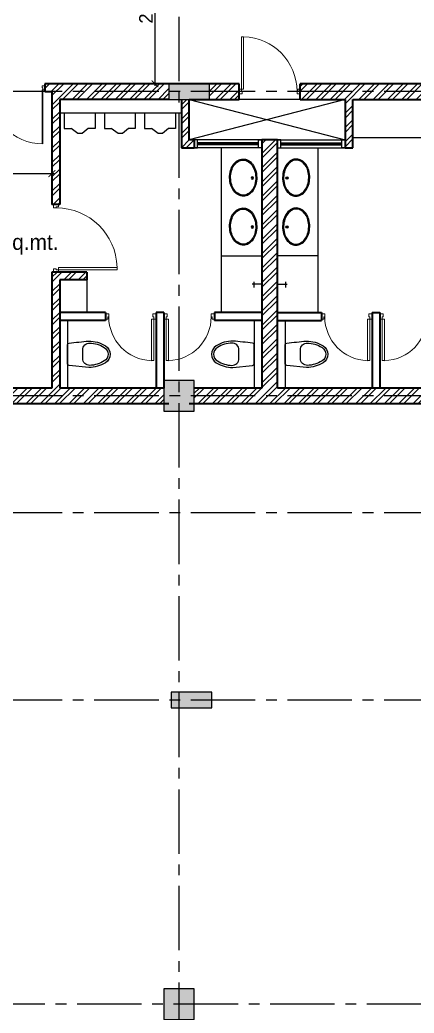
# Model space of a CAD drawing. Header units: millimetres. Extents: x -276609 to 1081398, y -453808 to 472098.
# Drawn here: x 356109 to 361941, y 154560 to 169254 of the extents above; entities that cross this region are included whole.
import ezdxf

# ---------------------------------------------------------------- set-up
doc = ezdxf.new("R2010")
doc.units = ezdxf.units.MM
doc.header["$MEASUREMENT"] = 0
doc.linetypes.add('CENTER2', pattern=[28.575, 19.05, -3.175, 3.175, -3.175])
doc.layers.add('A-Anno-Grid Lines', color=7, linetype='Continuous', true_color=0xbbc3bd)
for name, color, linetype, lineweight in [('A-Detail Lines', 241, 'Continuous', 25), ('A-Door', 4, 'Continuous', 9), ('A-Wall Sec', 1, 'Continuous', 20), ('frntr', 42, 'Continuous', 13), ('S-Concrete', 40, 'Continuous', 25)]:
    doc.layers.add(name, color=color, linetype=linetype, lineweight=lineweight)
for name, color, linetype in [('A-Elevation', 4, 'Continuous'), ('A-Sanitory', 181, 'Continuous'), ('A-Wall Patt', 8, 'Continuous'), ('A-Window', 4, 'Continuous'), ('AREA', 7, 'Continuous'), ('S-Conc Patt', 9, 'Continuous')]:
    doc.layers.add(name, color=color, linetype=linetype)
doc.styles.get("Standard").update_dxf_attribs({"font": ''})
doc.styles.get('Standard').set_extended_font_data('Gill Sans MT')
doc.dimstyles.new('IIITD_WD_M @ 100', dxfattribs={"dimscale": 100, "dimtxt": 1, "dimasz": 1, "dimexe": 0.5, "dimexo": 0.25, "dimgap": 0.3, "dimtad": 1, "dimdec": 0, "dimrnd": 1, "dimzin": 0, "dimdsep": 46, "dimtxsty": 'Standard', "dimblk": 'ARCHTICK', "dimcen": 0.2, "dimdle": 0.3, "dimclrd": 256, "dimclre": 256, "dimclrt": 256, "dimadec": 0, "dimazin": 0, "dimtfac": 1, "dimtdec": 0, "dimtofl": 0, "dimtmove": 0, "dimatfit": 0, "dimfxl": 0.5, "dimfxlon": 1, "dimtolj": 1, "dimtzin": 0, "dimlwd": -1, "dimlwe": -1, "dimarcsym": 0})
pattern_1 = [(45, (-144842.34, 2158.18), (-106.066017, 106.066017), []), (45, (-144771.63, 2158.18), (-106.066017, 106.066017), [])]

# ---------------------------------------------------------------- blocks, each defined once
blk = doc.blocks.new('urinal1')
for p, q in [((0, 228.6), (228.6, 228.6)), ((0, 228.6), (0, -228.6)), ((228.6, 228.6), (228.6, 127)), ((304.8, 25.4), (228.6, 127)), ((304.8, -38.1), (304.8, 25.4)), ((228.6, -127), (304.8, -38.1)), ((228.6, -228.6), (228.6, -127)), ((0, -228.6), (228.6, -228.6))]:
    blk.add_line(p, q)
blk = doc.blocks.new('wc-wh')
at = {"color": 0, "linetype": 'ByBlock'}
for points in [[(315, 195), (22, 165, 0.384412), (0, 140), (0, -140, 0.383904), (22, -165, 0.001434), (314, -195, 0.140641), (560, -125, 0.259738), (630, 0, 0.259738), (560, 125, 0.139471)], [(225, 65), (225, -65, 0.422961), (328, -165, 0.13189), (544, -100, 0.259738), (600, 0, 0.259738), (544, 100, 0.13189), (328, 165, 0.422961)]]:
    blk.add_lwpolyline(points, format="xyb", close=True, dxfattribs=at)
blk.add_arc((316, -170), 25, 264.2811, 270.16, dxfattribs=at)
blk = doc.blocks.new('basin2')
for points in [[(278, -206, 0.12976), (261, -133, 0.106426), (201, -63, 0.084431), (116, -18, 0.073534), (7, 0, 0.073534), (-102, -14, 0.084431), (-188, -55, 0.106426), (-251, -122, 0.12976), (-272, -195, 0.12976), (-254, -269, 0.106426), (-194, -339, 0.084431), (-109, -383, 0.073534), (-1, -402, 0.073534), (108, -388, 0.084431), (195, -347, 0.106426), (258, -279, 0.12976)], [(263, -201, 0.119977), (247, -140, 0.106426), (192, -75, 0.084431), (111, -33, 0.073534), (7, -15, 0.073534), (-97, -28, 0.084431), (-180, -67, 0.106426), (-238, -130, 0.12976), (-257, -196, 0.009633), (-257, -201, 0.119977), (-240, -262, 0.106426), (-185, -327, 0.084431), (-104, -369, 0.073534), (0, -387, 0.073534), (104, -373, 0.084431), (187, -334, 0.106426), (245, -272, 0.12976), (263, -206, 0.009633)]]:
    blk.add_lwpolyline(points, format="xyb", close=True)
for radius in [17.8, 12.2]:
    blk.add_circle((-4, -64), radius)
blk = doc.blocks.new('Big Door Garbage')
at = {"layer": 'A-Door', "color": 5, "lineweight": 18}
for p, q in [((-12550, 128778), (-12500, 128778)), ((-12550, 128703), (-12550, 128778)), ((-12500, 128778), (-12500, 128738)), ((-11100, 128778), (-11100, 128738)), ((-11050, 128778), (-11100, 128778)), ((-11050, 128703), (-11050, 128778)), ((-12550, 128703), (-12515, 128703)), ((-12515, 128738), (-12500, 128738)), ((-12515, 128703), (-12515, 128738)), ((-12515, 128703), (-12515, 128273)), ((-12499, 128703), (-12515, 128703)), ((-12499, 128703), (-12499, 128273)), ((-11101, 128703), (-11101, 127703)), ((-11101, 128703), (-11085, 128703)), ((-11085, 128738), (-11100, 128738)), ((-11085, 128703), (-11085, 128738)), ((-11050, 128703), (-11085, 128703)), ((-11085, 128703), (-11085, 127703))]:
    blk.add_line(p, q, dxfattribs=at)
at = {"layer": 'A-Door', "lineweight": 18}
for centre, radius, start, end in [((-12515, 128703), 430, 270, 0), ((-11085, 128703), 1000, 180, 270)]:
    blk.add_arc(centre, radius, start, end, dxfattribs=at)
blk = doc.blocks.new('ABL_Door_S - 1000 x 2100-11-3 Second Floor Lvl')
at = {"layer": 'A-Door', "color": 5}
for p, q in [((-500, 38), (-450, 38)), ((-500, -38), (-500, 38)), ((-450, 38), (-450, -3)), ((450, 38), (450, -3)), ((500, 38), (450, 38)), ((500, -38), (500, 38)), ((-500, -38), (-465, -38)), ((-465, -3), (-450, -3)), ((-465, -38), (-465, -3)), ((-430, -38), (-465, -38)), ((465, -3), (450, -3)), ((465, -38), (465, -3)), ((500, -38), (465, -38))]:
    blk.add_line(p, q, dxfattribs=at)
at = {"layer": 'A-Door', "color": 5, "lineweight": 18}
for p, q in [((-465, -38), (-465, -902)), ((-430, -38), (-430, -902)), ((-430, -902), (-465, -902))]:
    blk.add_line(p, q, dxfattribs=at)
at = {"layer": 'A-Door'}
blk.add_arc((-450, -3), 900, 271.2733, 0, dxfattribs=at)
blk = doc.blocks.new('v2')
at = {"layer": 'A-Window', "color": 2, "lineweight": 60}
blk.add_line((508319, 168317), (509219, 168317), dxfattribs=at)
at = {"layer": 'A-Window'}
for points in [[(508269, 168374), (509269, 168374)], [(508269, 168259), (508319, 168259), (508319, 168374), (508269, 168374)], [(508269, 168259), (509269, 168259)], [(509269, 168259), (509219, 168259), (509219, 168374), (509269, 168374)]]:
    blk.add_lwpolyline(points, dxfattribs=at)
blk = doc.blocks.new('ABL_Door_S - 750 x 2100-5-3 Second Floor Lvl')
at = {"layer": 'A-Door', "color": 5, "lineweight": 18}
for p, q in [((-375, 38), (-325, 38)), ((-375, -38), (-375, 38)), ((-325, 38), (-325, -3)), ((325, 38), (325, -3)), ((375, 38), (325, 38)), ((375, -38), (375, 38)), ((-375, -38), (-340, -38)), ((-340, -3), (-325, -3)), ((-340, -38), (-340, -3)), ((-340, -38), (-340, -652)), ((-305, -38), (-340, -38)), ((-305, -38), (-305, -652)), ((340, -3), (325, -3)), ((340, -38), (340, -3)), ((375, -38), (340, -38))]:
    blk.add_line(p, q, dxfattribs=at)
blk.add_lwpolyline([(-340, -652), (-305, -652)], dxfattribs=at)
at = {"layer": 'A-Door', "lineweight": 18}
blk.add_arc((-325, -3), 650, 271.7632, 0, dxfattribs=at)
blk = doc.blocks.new('allalaksksksjjd')
at = {"layer": 'S-Conc Patt'}
for points in [[(288853, 144721), (288853, 144491), (289453, 144491), (289453, 144721)], [(288778, 140331), (288778, 139881), (289228, 139881), (289228, 140331)], [(288888, 135721), (288888, 135491), (289488, 135491), (289488, 135721)], [(288778, 131331), (288778, 130881), (289228, 130881), (289228, 131331)]]:
    blk.add_hatch(color=8, dxfattribs=at).paths.add_polyline_path(points)
at = {"layer": 'S-Concrete'}
for points in [[(288853, 144721), (288853, 144491), (289453, 144491), (289453, 144721)], [(288778, 140331), (288778, 139881), (289228, 139881), (289228, 140331)], [(288888, 135721), (288888, 135491), (289488, 135491), (289488, 135721)], [(288778, 131331), (288778, 130881), (289228, 130881), (289228, 131331)]]:
    blk.add_lwpolyline(points, close=True, dxfattribs=at)
blk = doc.blocks.new('grd din')
at = {"layer": 'A-Anno-Grid Lines', "linetype": 'CENTER2', "ltscale": 50}
for p, q in [((506814, 133526), (506814, 179267)), ((516514, 169089), (471659, 169089)), ((516514, 164589), (471659, 164589)), ((516514, 162859), (471659, 162859)), ((516514, 160089), (471659, 160089)), ((520545, 155589), (470258, 155589))]:
    blk.add_line(p, q, dxfattribs=at)
blk = doc.blocks.new('_ArchTick')
at = {"color": 0, "linetype": 'ByBlock', "const_width": 0.15}
blk.add_lwpolyline([(-0.5, -0.5), (0.5, 0.5)], dxfattribs=at)
blk = doc.blocks.new('*D585')
at = {"layer": 'A-Detail Lines', "transparency": 16777216}
for p, q in [((354049, 166980), (356614, 166980)), ((354079, 167030), (354079, 166930)), ((356584, 167030), (356584, 166930))]:
    blk.add_line(p, q, dxfattribs=at)
at = {"layer": 'A-Detail Lines', "transparency": 16777216, "xscale": 100, "yscale": 100, "zscale": 100, "rotation": 180}
blk.add_blockref('_ArchTick', (354079, 166980), dxfattribs=at)
at = {"layer": 'A-Detail Lines', "transparency": 16777216, "xscale": 100, "yscale": 100, "zscale": 100}
blk.add_blockref('_ArchTick', (356584, 166980), dxfattribs=at)
at = {"layer": 'A-Detail Lines', "transparency": 16777216, "insert": (355331, 167110), "char_height": 200, "attachment_point": 5}
blk.add_mtext('\\A1;2505', dxfattribs=at)
blk = doc.blocks.new('*D673')
at = {"layer": 'A-Detail Lines'}
for p, q in [((358157, 170687), (358057, 170687)), ((358107, 170717), (358107, 168277)), ((358157, 168307), (358057, 168307))]:
    blk.add_line(p, q, dxfattribs=at)
at = {"layer": 'A-Detail Lines', "xscale": 100, "yscale": 100, "zscale": 100}
for p, rotation in [((358107, 170687), 90), ((358107, 168307), 270)]:
    blk.add_blockref('_ArchTick', p, dxfattribs=dict(at, rotation=rotation))
at = {"layer": 'A-Detail Lines', "insert": (357975, 169497), "char_height": 200, "attachment_point": 5, "rotation": 90}
blk.add_mtext('\\A1;2380', dxfattribs=at)
blk = doc.blocks.new('*D675')
at = {"layer": 'A-Detail Lines'}
for p, q in [((338004, 412783), (337904, 412783)), ((337954, 412813), (337954, 411253)), ((338004, 411283), (337904, 411283)), ((490332, 36500), (499162, 36500)), ((490362, 36550), (490362, 36450)), ((499132, 36550), (499132, 36450))]:
    blk.add_line(p, q, dxfattribs=at)
at = {"layer": 'A-Detail Lines', "xscale": 100, "yscale": 100, "zscale": 100}
for p, rotation in [((337954, 412783), 90), ((337954, 411283), 270), ((490362, 36500), 180)]:
    blk.add_blockref('_ArchTick', p, dxfattribs=dict(at, rotation=rotation))
blk.add_blockref('_ArchTick', (499132, 36500), dxfattribs=at)
at = {"layer": 'A-Detail Lines', "insert": (337873, 412033), "char_height": 100, "attachment_point": 5, "rotation": 90}
blk.add_mtext('\\A1;1500', dxfattribs=at)
at = {"layer": 'A-Detail Lines', "insert": (494747, 36632), "char_height": 200, "attachment_point": 5}
blk.add_mtext('\\A1;8770', dxfattribs=at)

msp = doc.modelspace()

# ---------------------------------------------------------------- hatches: boundary and pattern name
at = {"layer": 'A-Wall Patt'}
h = msp.add_hatch(dxfattribs=at)
h.set_pattern_fill('ANSI32', color=256, scale=400, style=0)
h.set_pattern_definition(pattern_1)
h.paths.add_polyline_path([(358613.9, 168077.2), (358498.9, 168077.2), (358498.9, 167362.2), (358688.9, 167362.2), (358688.9, 167477.2), (358613.9, 167477.2)])
h.paths.add_polyline_path([(360918.9, 168192.2), (360253.9, 168192.2), (360253.9, 168158.5), (360253.9, 168077.2), (360918.9, 168077.2)])
h.paths.add_polyline_path([(360918.9, 168307.2), (360253.9, 168307.2), (360253.9, 168192.2), (360918.9, 168192.2)])
h.paths.add_polyline_path([(354148.9, 163807.2), (354078.9, 163807.2), (354078.9, 163692.2), (354148.9, 163692.2)])
h.paths.add_polyline_path([(354148.9, 163692.2), (354078.9, 163692.2), (354078.9, 163577.2), (354148.9, 163577.2)])
h.paths.add_polyline_path([(361033.9, 167512.2), (360918.9, 167512.2), (360918.9, 167362.2), (361033.9, 167362.2)])
h.paths.add_polyline_path([(362848.9, 168307.2), (360918.9, 168307.2), (360918.9, 167512.2), (361033.9, 167512.2), (361033.9, 168077.2), (362848.9, 168077.2)])
h.paths.add_polyline_path([(358313.9, 168307.2), (356478.9, 168307.2), (356478.9, 168192.2), (356583.9, 168192.2), (356583.9, 166522.2), (356698.9, 166522.2), (356698.9, 168077.2), (358313.9, 168077.2)])
h.paths.add_polyline_path([(358238.9, 163577.2), (358238.9, 163807.2), (356698.9, 163807.2), (356698.9, 165407.2), (357098.9, 165407.2), (357098.9, 165522.2), (356583.9, 165522.2), (356583.9, 163807.2), (354148.9, 163807.2), (354148.9, 163577.2)])
h.paths.add_polyline_path([(358913.9, 168192.2), (358913.9, 168077.2), (359353.9, 168077.2), (359353.9, 168192.2)])
h.paths.add_polyline_path([(358913.9, 168307.2), (358913.9, 168192.2), (359353.9, 168192.2), (359353.9, 168307.2)])
h = msp.add_hatch(dxfattribs=at)
h.set_pattern_fill('ANSI32', color=256, scale=400, style=0)
h.set_pattern_definition(pattern_1)
h.paths.add_polyline_path([(358688.9, 163807.2), (358688.9, 163577.2), (362848.9, 163577.2), (362848.9, 163807.2), (359918.9, 163807.2), (359918.9, 167477.2), (359688.9, 167477.2), (359688.9, 163807.2)])

# ---------------------------------------------------------------- linework, layer by layer
at = {"layer": 'A-Detail Lines'}
for p, q in [((358613.9, 168077.2), (360918.9, 167477.2)), ((360918.9, 168077.2), (358613.9, 167477.2)), ((360253.9, 168077.2), (359353.9, 168077.2))]:
    msp.add_line(p, q, dxfattribs=at)
at = {"layer": 'A-Elevation'}
for p, q in [((356698.9, 167877.2), (358498.9, 167877.2)), ((361033.9, 167512.2), (362848.9, 167512.2)), ((359088.9, 164922.2), (359088.9, 167362.2)), ((360518.9, 164922.2), (360518.9, 167362.2)), ((359088.9, 165762.2), (359688.9, 165762.2)), ((360518.9, 165762.2), (359918.9, 165762.2)), ((357098.9, 165407.2), (357098.9, 164922.2)), ((356813.9, 164807.2), (356813.9, 163807.2)), ((359573.9, 164807.2), (359573.9, 163807.2)), ((360033.9, 164807.2), (360033.9, 163807.2))]:
    msp.add_line(p, q, dxfattribs=at)
at = {"layer": 'A-Sanitory'}
for p, q in [((359688.9, 165342.2), (359546.8, 165342.2)), ((359568, 165380.4), (359568, 165293.6)), ((359918.9, 165342.2), (360060.9, 165342.2)), ((360039.7, 165380.4), (360039.7, 165293.6))]:
    msp.add_line(p, q, dxfattribs=at)
at = {"layer": 'A-Wall Sec', "lineweight": 35}
for p, q in [((359353.9, 168307.2), (356478.9, 168307.2)), ((356478.9, 168307.2), (356478.9, 168192.2)), ((359353.9, 168077.2), (359353.9, 168307.2)), ((363078.9, 168307.2), (360253.9, 168307.2)), ((360253.9, 168077.2), (360253.9, 168307.2)), ((356478.9, 168192.2), (356583.9, 168192.2)), ((356583.9, 168192.2), (356583.9, 166522.2)), ((356698.9, 168077.2), (356698.9, 166522.2)), ((358313.9, 168077.2), (356698.9, 168077.2)), ((358498.9, 168077.2), (358498.9, 167362.2)), ((358613.9, 168077.2), (359353.9, 168077.2)), ((358613.9, 167477.2), (358613.9, 168077.2)), ((360253.9, 168077.2), (360918.9, 168077.2)), ((360918.9, 168077.2), (360918.9, 167362.2)), ((361033.9, 167362.2), (361033.9, 168077.2)), ((361033.9, 168077.2), (362848.9, 168077.2)), ((358688.9, 167477.2), (358613.9, 167477.2)), ((358688.9, 167477.2), (358688.9, 167362.2)), ((359688.9, 167477.2), (359688.9, 163807.2)), ((359918.9, 167477.2), (359688.9, 167477.2)), ((359918.9, 163807.2), (359918.9, 167477.2)), ((358498.9, 167362.2), (358688.9, 167362.2)), ((360918.9, 167362.2), (361033.9, 167362.2)), ((356698.9, 166522.2), (356583.9, 166522.2)), ((357098.9, 165522.2), (356583.9, 165522.2)), ((356583.9, 165522.2), (356583.9, 163807.2)), ((357098.9, 165522.2), (357098.9, 165407.2)), ((357098.9, 165407.2), (356698.9, 165407.2)), ((356698.9, 165407.2), (356698.9, 163807.2)), ((357373.9, 164922.2), (356698.9, 164922.2)), ((357373.9, 164922.2), (357373.9, 164807.2)), ((358238.9, 164922.2), (358123.9, 164922.2)), ((358123.9, 164922.2), (358123.9, 163807.2)), ((358238.9, 164922.2), (358238.9, 163807.2)), ((359688.9, 164922.2), (358988.9, 164922.2)), ((358988.9, 164922.2), (358988.9, 164807.2)), ((359918.9, 164922.2), (360568.9, 164922.2)), ((360568.9, 164922.2), (360568.9, 164807.2)), ((361318.9, 164922.2), (361433.9, 164922.2)), ((361318.9, 164922.2), (361318.9, 163807.2)), ((361433.9, 164922.2), (361433.9, 163807.2)), ((357373.9, 164807.2), (356698.9, 164807.2)), ((359688.9, 164807.2), (358988.9, 164807.2)), ((359918.9, 164807.2), (360568.9, 164807.2)), ((356583.9, 163807.2), (354078.9, 163807.2)), ((358238.9, 163807.2), (356698.9, 163807.2)), ((359688.9, 163807.2), (358688.9, 163807.2)), ((362848.9, 163807.2), (359918.9, 163807.2)), ((354078.9, 163577.2), (358313.9, 163577.2)), ((358613.9, 163577.2), (362848.9, 163577.2))]:
    msp.add_line(p, q, dxfattribs=at)

# ---------------------------------------------------------------- block references
at = {"layer": 'A-Anno-Grid Lines'}
msp.add_blockref('grd din', (-148350, -897), dxfattribs=at)
at = {"layer": 'A-Door', "xscale": -0.8999999999068677, "yscale": 0.900000000023283, "zscale": 0.9000000000000579, "rotation": 180}
msp.add_blockref('ABL_Door_S - 1000 x 2100-11-3 Second Floor Lvl', (359803.9, 168192.2), dxfattribs=at)
at = {"layer": 'A-Door', "xscale": 0.8000000000465661, "yscale": 0.8000000000465661, "zscale": 0.8000000000465661}
msp.add_blockref('Big Door Garbage', (365318.9, 65257.5), dxfattribs=at)
at = {"layer": 'A-Door', "rotation": 90}
msp.add_blockref('ABL_Door_S - 1000 x 2100-11-3 Second Floor Lvl', (356643.9, 166022.2), dxfattribs=at)
at = {"layer": 'A-Door', "xscale": -1}
for p in [(357748.9, 164864.7), (360943.9, 164864.7)]:
    msp.add_blockref('ABL_Door_S - 750 x 2100-5-3 Second Floor Lvl', p, dxfattribs=at)
at = {"layer": 'A-Door'}
for p in [(358613.9, 164864.7), (361808.9, 164864.7)]:
    msp.add_blockref('ABL_Door_S - 750 x 2100-5-3 Second Floor Lvl', p, dxfattribs=at)
at = {"layer": 'A-Sanitory', "xscale": -1}
for name, p, rotation in [('urinal1', (356993.5, 167877.2), 90), ('urinal1', (357587.4, 167877.2), 90), ('urinal1', (358181.2, 167877.2), 90), ('basin2', (359612.6, 166917.1), 270), ('basin2', (359612.6, 166192.7), 270), ('wc-wh', (356813.9, 164307.2), 179.9999690507053), ('wc-wh', (360033.9, 164307.2), 179.9999690507053)]:
    msp.add_blockref(name, p, dxfattribs=dict(at, rotation=rotation))
at = {"layer": 'A-Sanitory'}
for name, p, rotation in [('basin2', (359995.1, 166917.1), 90), ('basin2', (359995.1, 166192.7), 90), ('wc-wh', (359573.9, 164307.2), 180.0000309492947)]:
    msp.add_blockref(name, p, dxfattribs=dict(at, rotation=rotation))
at = {"layer": 'A-Window', "xscale": -1}
msp.add_blockref('v2', (867957.7, -897), dxfattribs=at)
at = {"layer": 'A-Window'}
msp.add_blockref('v2', (-148350, -897), dxfattribs=at)
at = {"layer": 'frntr'}
msp.add_blockref('allalaksksksjjd', (69460.9, 23586.3), dxfattribs=at)

# ---------------------------------------------------------------- texts
at = {"layer": 'AREA', "insert": (354933.7, 166081.1), "char_height": 230.4, "width": 4963.118, "attachment_point": 1}
msp.add_mtext('{\\fCentury Gothic|b0|i0|c0|p34;Ar. 11 sq.mt.}', dxfattribs=at)

# ---------------------------------------------------------------- dimensions: what is measured, and where the dimension line sits
at = {"layer": 'A-Detail Lines'}
dim = msp.add_linear_dim(base=(337954, 411283.4), p1=(338179.9, 412783.4), p2=(338179.9, 411283.4), angle=90, dimstyle='IIITD_WD_M @ 100', dxfattribs=at)
dim.commit()
dim.dimension.update_dxf_attribs({"geometry": '*D675', "text_midpoint": (337873.1, 412033.4)})
for base, p1, p2, picture, middle in [((499131.9, 36500.2), (490361.9, 37063.9), (499131.9, 37408.9), '*D675', (494746.9, 36632.1)), ((356583.9, 166980.2), (354078.9, 168192.2), (356583.9, 168192.2), '*D585', (355331.4, 167110.2))]:
    dim = msp.add_linear_dim(base=base, p1=p1, p2=p2, dimstyle='IIITD_WD_M @ 100', override={"dimtxt": 2}, dxfattribs=at)
    dim.commit()
    dim.dimension.update_dxf_attribs({"geometry": picture, "text_midpoint": middle})
dim = msp.add_linear_dim(base=(358107.3, 168307.2), p1=(358463.9, 170687.2), p2=(358463.9, 168307.2), angle=90, dimstyle='IIITD_WD_M @ 100', override={"dimtxt": 2}, dxfattribs=at)
dim.commit()
dim.dimension.update_dxf_attribs({"geometry": '*D673', "text_midpoint": (357975.3, 169497.2)})

doc.saveas('drawing.dxf')
